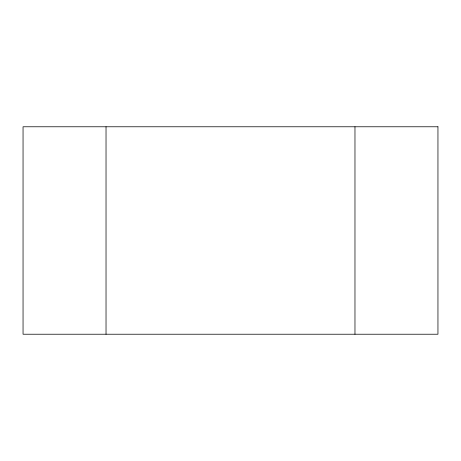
<?xml version="1.0" encoding="UTF-8"?>
<svg xmlns="http://www.w3.org/2000/svg" width="461" height="461" viewBox="0 0 461 461"><rect width="100%" height="100%" fill="white"/><g stroke="black" fill="none" stroke-linecap="round" stroke-linejoin="round"><path stroke-width="0.69" d="M354.97 126.775L354.97 334.225M106.03 126.775L106.03 334.225M437.95 126.775L23.05 126.775L23.05 334.225L437.95 334.225L437.95 126.775"/></g></svg>
